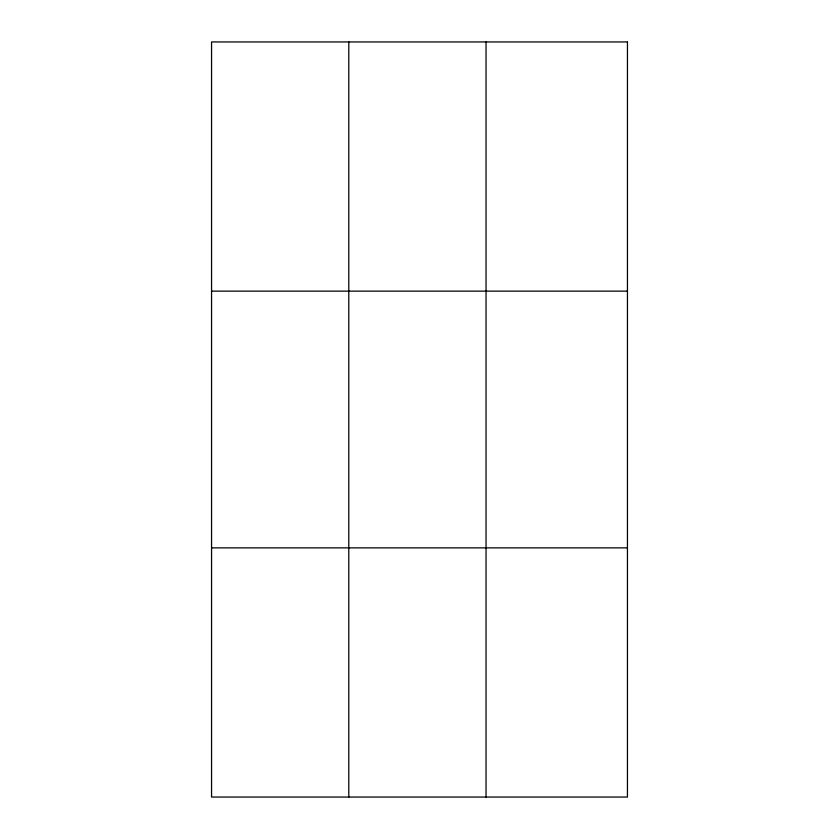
<?xml version="1.0" encoding="UTF-8"?>
<svg xmlns="http://www.w3.org/2000/svg" width="839" height="839" viewBox="0 0 839 839"><rect width="100%" height="100%" fill="white"/><g stroke="black" fill="none" stroke-linecap="round" stroke-linejoin="round"><path stroke-width="1.26" d="M348.793 797.05L348.793 41.95M486.043 797.05L486.043 41.95M211.554 291.133L627.446 291.133M211.554 547.867L627.446 547.867M627.446 41.95L627.446 797.05L211.554 797.05L211.554 41.95L627.446 41.95"/></g></svg>
